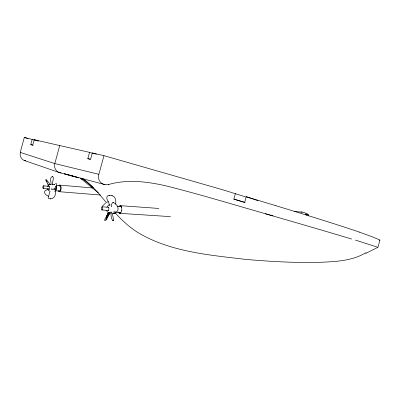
<?xml version="1.0" encoding="UTF-8"?>
<svg xmlns="http://www.w3.org/2000/svg" width="400" height="400" viewBox="0 0 400 400"><rect width="100%" height="100%" fill="white"/><g stroke="black" fill="none" stroke-linecap="round" stroke-linejoin="round"><path stroke-width="0.6" d="M52.525 184.55L52.525 184.225L54.355 184.41M52.51 184.725C51.48 183.24 55.305 176.54 52.035 176.575C49.2 178.2 51.49 182.205 51.03 184.68M115.6 204.255C116.29 201.095 115.665 196.41 111.915 195.6L112.175 195.675L109.205 195.405L109.57 195.375C106.61 194.94 106.145 198.38 107.57 200.295C110.48 205.865 109.065 203.71 106.89 207.235M47.81 186.85C47.06 184.67 52 183.685 51.05 184.65M56.74 185.095L56.605 183.745L55.455 183.515M35.195 140.145L24.305 137.46L20.24 152.405L54.815 163.585L98.86 174.305L103.98 155.66L212.82 186.935A126.695 2.805 15.7 0 1 225.535 190.64L245.935 197.02M33.15 145.31L30.75 144.615L32.21 139.265M94.33 153.79L89.545 152.36L34.21 139.72L32.745 145.105L30.75 144.615M59.74 145.55L54.705 163.95L54.6 166.515A8.22 7.775 -79.2 0 0 55.225 168.785L56.205 170.4L57.57 171.66A8.225 7.76 -80.6 0 0 59.585 172.65L61.22 172.945M90.22 159.345L87.82 158.645L89.545 152.36M103.98 155.66L92.31 152.99L90.57 159.32L87.82 158.645M245.16 202.67L233.845 199.115L235.4 193.54M275.815 205.68L246.235 196.76L244.695 202.275L233.845 199.115M359.185 232.05L373.12 237.11L379.915 240.08L377.955 247.34L355.45 240.095M111.425 206.57L111.695 206.58C111.17 206.335 111.54 201.935 113.505 202.59L112.94 202.53M308.025 215.925L308.4 214.885A8.17 5.525 -89.5 0 0 306.595 213.475L303.805 212.53A9.05 6.09 -89.5 0 0 300.91 212.22M106.38 217.175L108.425 212.285M109.47 213.155L109.795 212.785L105.93 219.94L109.76 212.575L105.93 219.94L105.465 220.455L104.6 220.425L104.69 219.62L108.565 212.51L109.165 212.705M106.05 217.97L108.7 212.8L106.4 217.225M106.26 219.395L109.76 212.575M108.795 214.42L109.575 212.95M112.435 213.415L112.31 213.19L113.75 220.81C110.89 220.47 110.93 214.305 110.98 211.88M54.255 189.755L54.63 189L54.96 189.625M102.39 206.125L105.585 203.045M54.945 188.01L52.8 189.81L51.765 189.615L51.54 188.705L52.13 188.78M48.76 189.005L49.29 188.485L49.44 187.12L49.06 186.275M109.22 205.06L110.14 205.035L109.165 205.07M108.015 210.43L108.735 209.86L108.93 208.265L108.4 207.245M116.835 211.815C120.02 209.01 116.665 203.07 113.07 202.545M366.065 252.625C351.38 261.6 333.325 261.645 316.645 262.465C292.605 262.79 268.56 261.445 244.625 259.28C208.295 254.945 169.84 251.715 137.78 232.47A124.365 103.575 -85 0 1 127.175 224.65L120.525 218.55L114.83 212.53M114.525 211.805L113.735 211.855L114.51 212.11M376.85 247.83L365.685 253.435M47.855 189.58C41.99 190.665 44.775 194.9 48.49 196.265M107.03 202.12L108.365 201.675M49.15 184.56L49.755 184.435M379.93 240.215L379.425 240.105M115.28 212.31L120.205 212.63M119.45 213.32L170.55 216.63M101.965 209.99L108.7 210.44M294.495 211.575L302.16 212.095M102.095 206.81L108.83 207.28M120.43 205.67L158.915 208.45M117.03 206.18L120.725 206.445M52.78 176.565L52.26 176.53M59.1 191.68L100.585 195.03M43.31 188.525L49.375 189.025M59.75 191.09L55.3 190.73A2.685 1.075 -85.8 0 0 56.505 188.82A2.685 1.075 -85.8 0 0 56.19 185.745M43.425 185.815L49.49 186.33M59.87 185.12L93.05 187.995M56.28 185.46L60.175 185.8M109.615 212.78L109.105 212.695M377.66 247.35L377.395 247.305M108.245 184.33L108.855 184.45C127.475 179.12 147.21 181.61 165.785 185.815C201.785 194.81 237.245 205.83 272.96 215.855M105.05 184.675L64.405 173.815L78.75 177.78L70.475 175.495M72.45 176.045L59.17 172.505L24.435 160.535M34.21 139.72L38.395 140.955M36.39 140.495L38.18 141.02M24.305 137.46L28.055 138.565M92.31 152.99L96.5 154.245M111.42 213.205C110.25 212.875 106.73 212.95 106.745 210.43M246.235 196.76L258.04 200.67M308.4 214.885L305.61 213.945A9.195 6.18 -89.5 0 1 306.53 215.24M82.78 178.615C92.2 185.1 99.33 194.225 106.62 202.905M80.555 178.135L82.855 179.75L81.375 178.695M80.65 178.375L98.4 192.865M82.205 178.415L93.17 187.525M49.02 189.38L49.4 189.795M50.035 184.78C50.825 184.71 42.64 174.885 47.235 182.08M45.8 180.09L48.695 185.725M47.87 183.92L48.08 184.38M111.395 212.89L110.98 211.94M112.775 220.245L112.92 220.795M47.73 188.535L48.38 190.405L50.045 191.26L48.135 197.84L48.845 198.7L50.725 198.85L50.47 198.875C54.14 198.855 56.105 194.855 55.475 191.6M25.87 160.805A6.77 6.055 -88 0 1 20.3 152.42M108.84 184.4A8.435 8.19 -55.5 0 1 98.66 174.245M275.735 205.66A387.455 6.455 15.9 0 1 359.295 232.08M265.39 213.78A388.525 2.54 15.7 0 1 351.63 239.03M118.865 206.61A3.88 1.84 -86.3 0 1 121.45 206.92A3.88 1.84 -86.3 0 1 121.025 212.395A3.88 1.84 -86.3 0 1 118.435 212.065M120.295 206.495A3.125 1.485 -86.3 0 1 121.685 207.475M121.815 210.59A3.125 1.485 -86.3 0 1 121.745 210.865M120.635 212.585A3.125 1.485 -86.3 0 1 119.56 212.205M116.285 211.74A3.14 1.475 -86.3 0 1 115.02 212.235M115.965 211.635A4.33 2.025 -86.6 0 1 113.335 213.115M115.805 212.12A4.39 2.05 -86.6 0 1 113.12 212.91M58.835 185.765A3.32 1.345 -85.8 0 1 60.665 186.31A3.32 1.345 -85.8 0 1 60.225 190.9A3.32 1.345 -85.8 0 1 58.37 190.655M59.535 186.175A2.675 1.085 -85.8 0 1 60.91 186.76A2.675 1.085 -85.8 0 1 60.645 190.27A2.675 1.085 -85.8 0 1 59.2 190.61M55.84 186.055A3.7 1.475 -86.2 0 1 54.915 191.435M54.05 184.725A3.7 1.475 -86.2 0 1 54.47 184.42M55.89 186.205A3.75 1.495 -86.2 0 1 54.975 191.415M54.14 184.59A3.75 1.495 -86.2 0 1 54.745 184.33M52.83 176.58L52.36 176.535L52.83 176.58M102.585 209.29A1.595 0.725 -86.3 0 0 102.16 206.81A1.595 0.725 -86.3 0 0 101.345 209.1A1.595 0.725 -86.3 0 0 102.585 209.29M43.765 187.9A1.36 0.525 -85.9 0 0 43.475 185.815A1.36 0.525 -85.9 0 0 42.86 187.795A1.36 0.525 -85.9 0 0 43.765 187.9"/></g></svg>
